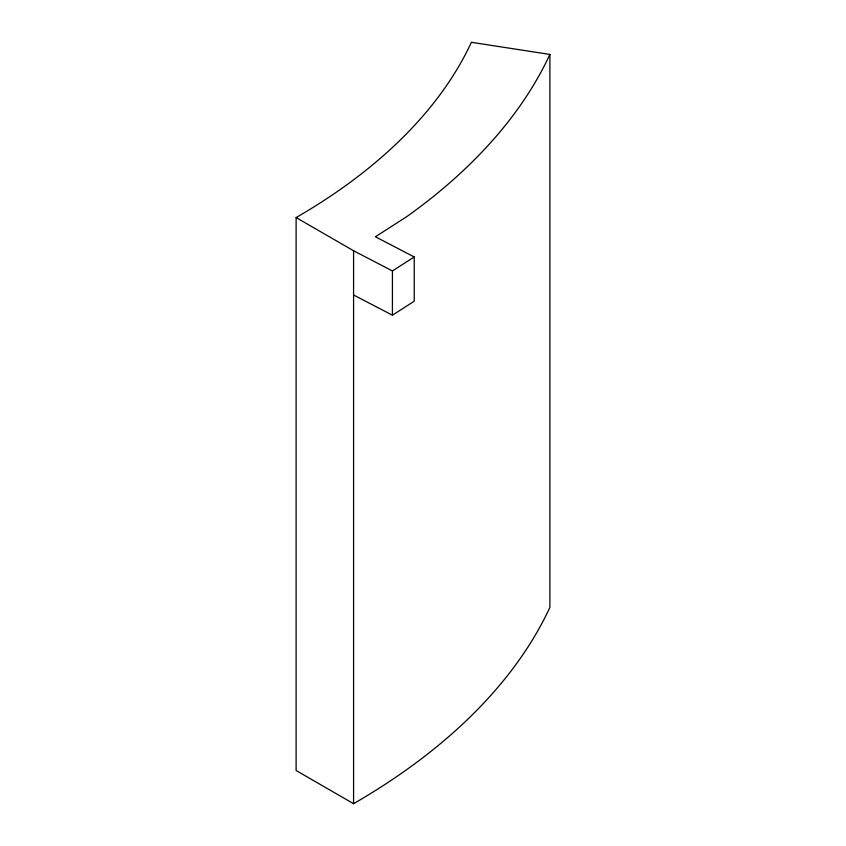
<?xml version="1.0" encoding="UTF-8"?>
<svg xmlns="http://www.w3.org/2000/svg" width="846" height="846" viewBox="0 0 846 846"><rect width="100%" height="100%" fill="white"/><g stroke="black" fill="none" stroke-linecap="round" stroke-linejoin="round"><path stroke-width="1.27" d="M353.575 294.99L392.428 315.188L392.428 270.953L414.233 256.962L375.381 236.774L406.704 216.692A758.481 437.911 0 0 0 549.889 54.44L471.391 42.3A677.212 390.989 0 0 1 296.111 217.57L296.111 770.526L353.575 803.7A758.481 437.911 0 0 0 549.889 607.396L549.889 54.44M392.428 315.188L414.233 301.208L414.233 256.962M296.111 217.57L353.575 250.754L392.428 270.953M353.575 250.754L353.575 803.7"/></g></svg>
